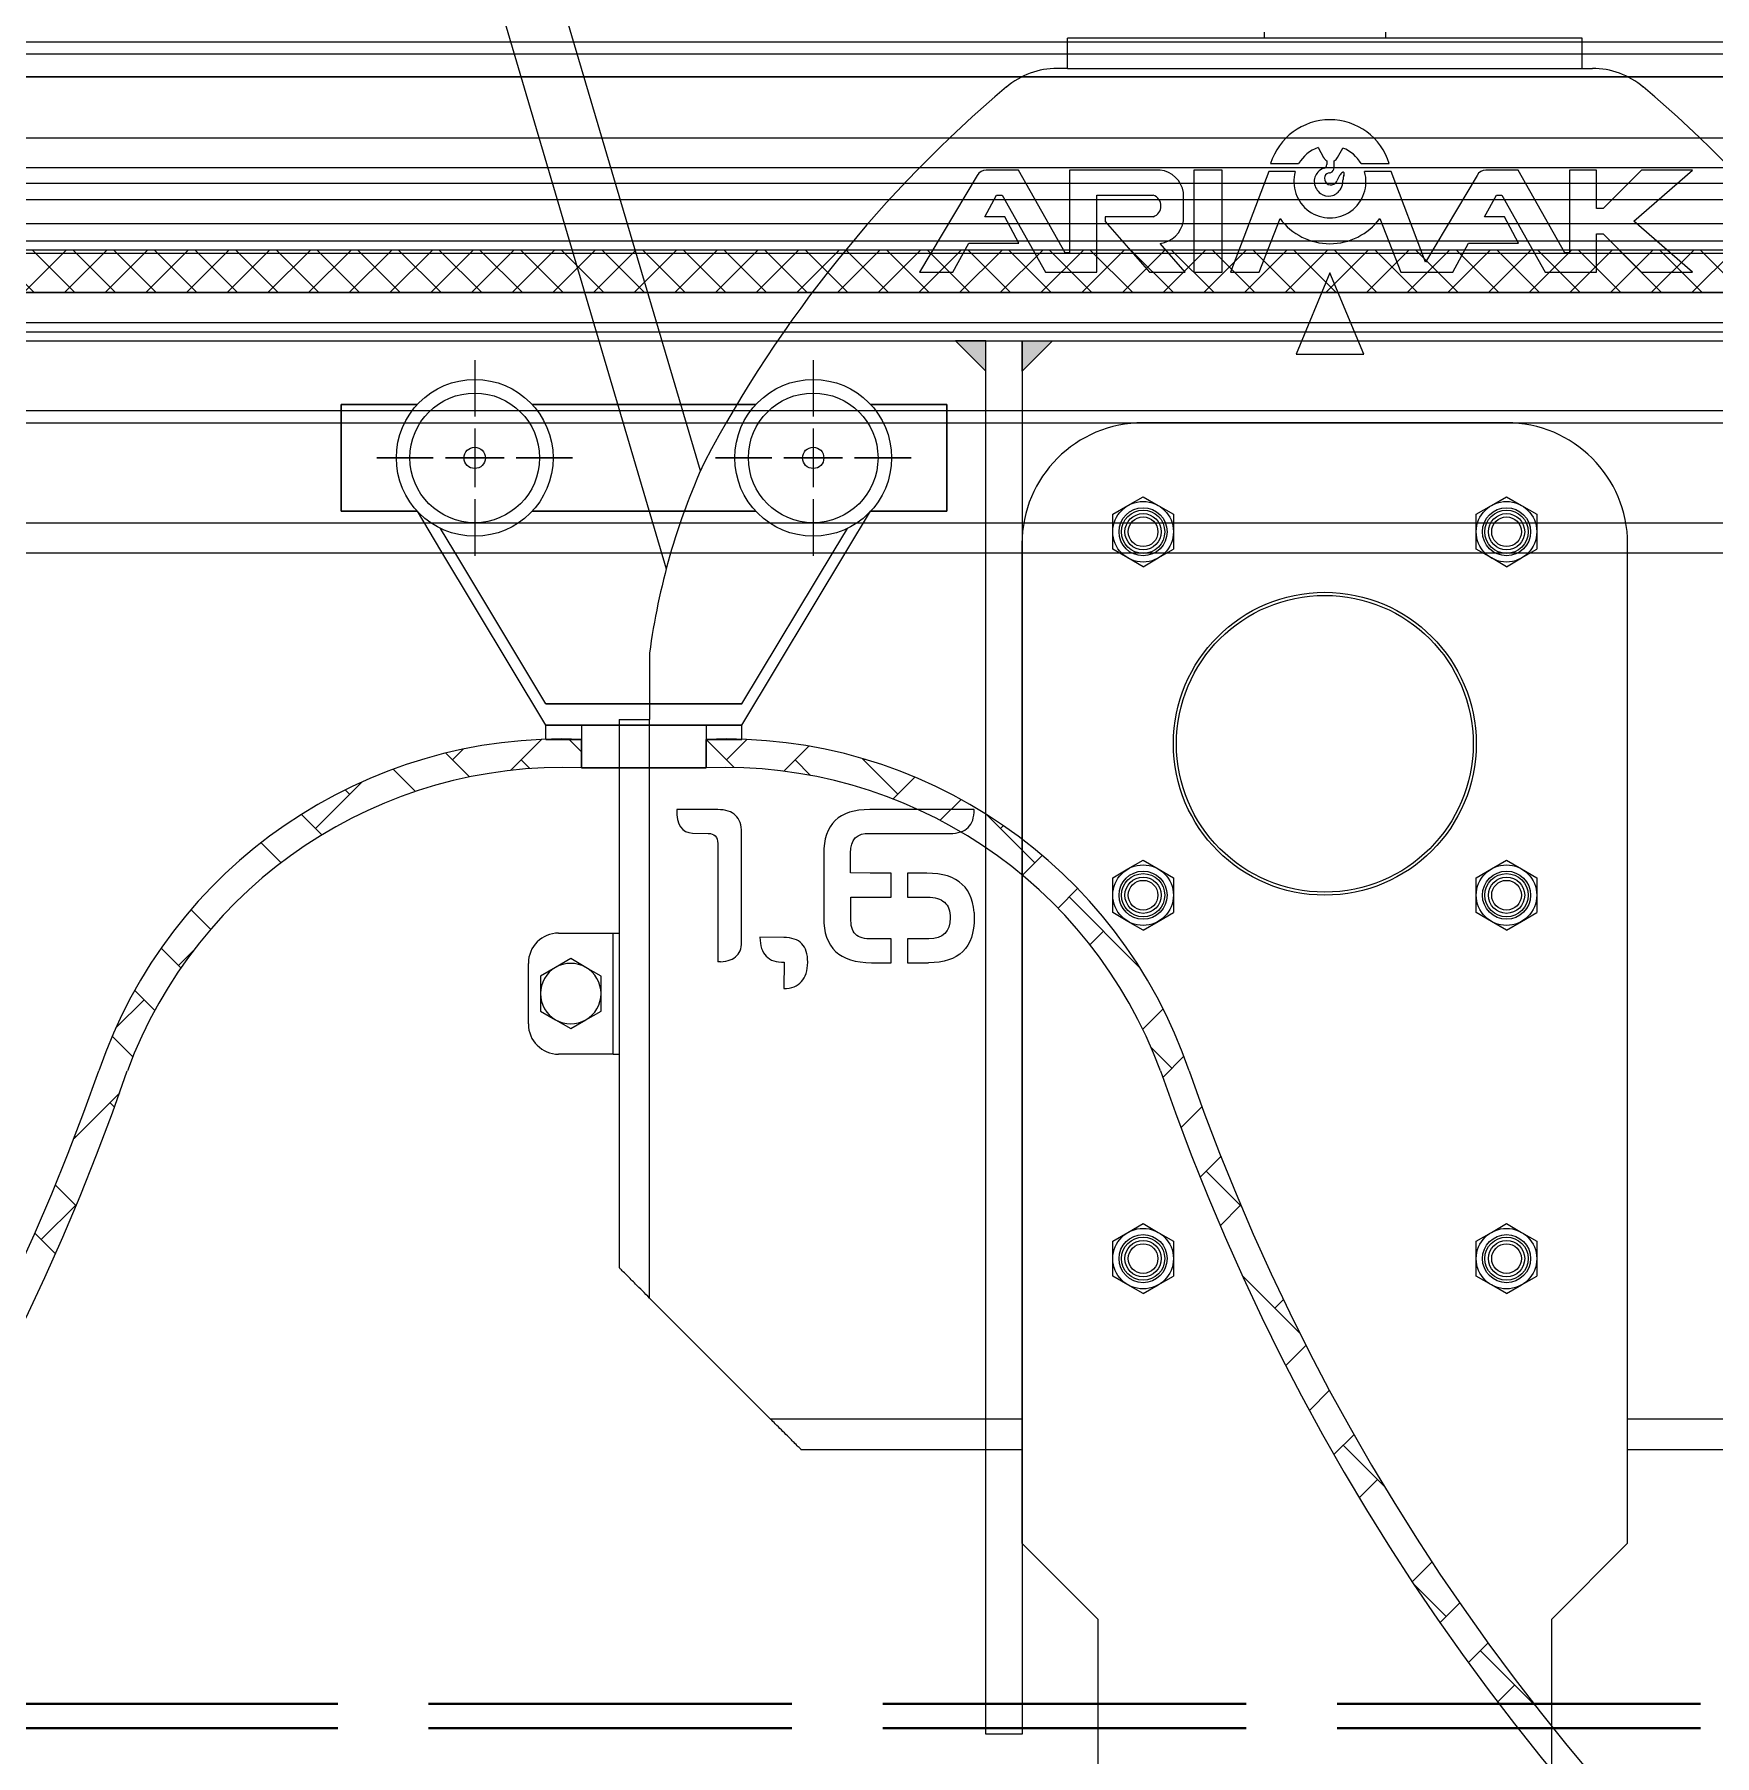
# Model space of a CAD drawing. Header units: centimetres. Extents: x 470464 to 524273, y 49611 to 59074.
# Drawn here: x 504638.88 to 504666.62, y 50546.76 to 50575.17 of the extents above; entities that cross this region are included whole.
import ezdxf

# ---------------------------------------------------------------- set-up
doc = ezdxf.new("R2010")
doc.units = ezdxf.units.CM
doc.header["$MEASUREMENT"] = 0
doc.linetypes.add('1244-MIUM-DD-AR-2000$0$1244_Aselsan_MIUM_2900_Vinç$0$ACAD_ISO02W100', pattern=[15, 12, -3])
doc.linetypes.add('CENTER', pattern=[50.8, 31.75, -6.35, 6.35, -6.35])
doc.layers.add('S-COLS-CONC', color=4, linetype='Continuous', lineweight=40)
doc.layers.add('vinç', color=7, linetype='Continuous')

# ---------------------------------------------------------------- blocks, each defined once
blk = doc.blocks.new('y65ytr5c4rc44rfe')
at = {"color": 2, "linetype": 'Continuous', "lineweight": 25}
for p, q in [((429221.819, 68871.772), (429225.292, 68860.009)), ((429225.857, 68861.627), (429222.861, 68871.772)), ((429240.416, 68868.772), (429231.916, 68868.772)), ((429231.916, 68868.272), (429231.916, 68868.772)), ((429235.166, 68868.872), (429235.166, 68868.772)), ((429237.166, 68868.872), (429237.166, 68868.772)), ((429240.416, 68868.272), (429240.416, 68868.772)), ((429231.916, 68868.272), (429231.749, 68868.272)), ((429231.916, 68868.272), (429240.416, 68868.272)), ((429240.416, 68868.272), (429240.583, 68868.272)), ((429236.055, 68866.964), (429236.147, 68866.803)), ((429236.376, 68866.803), (429236.464, 68866.957)), ((429230.428, 68866.506), (429229.476, 68864.906)), ((429231.11, 68866.594), (429230.576, 68866.594)), ((429231.878, 68865.227), (429231.11, 68866.594)), ((429231.952, 68866.594), (429231.952, 68865.227)), ((429233.446, 68866.594), (429231.952, 68866.594)), ((429234.001, 68866.594), (429234.001, 68864.906)), ((429234.471, 68866.594), (429234.001, 68866.594)), ((429234.471, 68864.906), (429234.471, 68866.594)), ((429235.241, 68866.567), (429234.607, 68864.906)), ((429235.677, 68866.567), (429235.241, 68866.567)), ((429235.271, 68866.699), (429235.734, 68866.699)), ((429236.2, 68866.743), (429236.2, 68866.683)), ((429236.323, 68866.656), (429236.323, 68866.743)), ((429236.766, 68866.699), (429237.228, 68866.699)), ((429237.259, 68866.567), (429236.822, 68866.567)), ((429237.828, 68865.074), (429237.259, 68866.567)), ((429238.68, 68866.506), (429237.828, 68865.074)), ((429239.361, 68866.594), (429238.827, 68866.594)), ((429240.129, 68865.227), (429239.361, 68866.594)), ((429240.204, 68866.594), (429240.204, 68865.227)), ((429240.652, 68866.594), (429240.204, 68866.594)), ((429240.652, 68865.961), (429240.652, 68866.594)), ((429241.394, 68866.594), (429240.761, 68865.961)), ((429241.268, 68865.75), (429242.235, 68866.594)), ((429242.235, 68866.594), (429241.394, 68866.594)), ((429233.833, 68865.753), (429233.833, 68866.223)), ((429230.552, 68865.823), (429230.748, 68866.177)), ((429230.748, 68866.177), (429230.837, 68866.177)), ((429230.837, 68866.177), (429231.552, 68864.906)), ((429232.4, 68866.177), (429233.332, 68866.177)), ((429232.4, 68864.906), (429232.4, 68866.177)), ((429238.804, 68865.823), (429239, 68866.177)), ((429239, 68866.177), (429239.089, 68866.177)), ((429239.089, 68866.177), (429239.803, 68864.906)), ((429240.761, 68865.961), (429240.652, 68865.961)), ((429230.881, 68865.823), (429230.552, 68865.823)), ((429231.112, 68865.387), (429230.881, 68865.823)), ((429233.332, 68865.823), (429232.54, 68865.823)), ((429232.54, 68865.823), (429232.54, 68865.742)), ((429232.54, 68865.742), (429233.271, 68864.906)), ((429235.08, 68864.906), (429235.427, 68865.794)), ((429237.073, 68865.794), (429237.419, 68864.906)), ((429239.133, 68865.823), (429238.804, 68865.823)), ((429239.363, 68865.387), (429239.133, 68865.823)), ((429242.235, 68864.906), (429241.268, 68865.75)), ((429230.027, 68864.906), (429230.287, 68865.387)), ((429230.287, 68865.387), (429231.112, 68865.387)), ((429233.862, 68864.906), (429233.446, 68865.382)), ((429238.279, 68864.906), (429238.539, 68865.387)), ((429238.539, 68865.387), (429239.363, 68865.387)), ((429240.652, 68865.539), (429240.761, 68865.539)), ((429240.652, 68864.906), (429240.652, 68865.539)), ((429240.761, 68865.539), (429241.394, 68864.906)), ((429231.952, 68865.227), (429231.878, 68865.227)), ((429240.204, 68865.227), (429240.129, 68865.227)), ((429229.476, 68864.906), (429230.027, 68864.906)), ((429231.552, 68864.906), (429232.4, 68864.906)), ((429233.271, 68864.906), (429233.862, 68864.906)), ((429234.001, 68864.906), (429234.471, 68864.906)), ((429234.607, 68864.906), (429235.08, 68864.906)), ((429236.25, 68864.895), (429235.691, 68863.554)), ((429236.809, 68863.554), (429236.25, 68864.895)), ((429237.419, 68864.906), (429238.279, 68864.906)), ((429239.803, 68864.906), (429240.652, 68864.906)), ((429241.394, 68864.906), (429242.235, 68864.906)), ((429235.691, 68863.554), (429236.809, 68863.554)), ((429239.166, 68862.422), (429233.166, 68862.422)), ((429232.916, 68861.055), (429233.166, 68861.2)), ((429233.166, 68861.2), (429233.416, 68861.055)), ((429238.916, 68861.055), (429239.166, 68861.2)), ((429239.166, 68861.2), (429239.416, 68861.055)), ((429232.666, 68860.911), (429232.916, 68861.055)), ((429232.666, 68860.622), (429232.666, 68860.911)), ((429233.416, 68861.055), (429233.666, 68860.911)), ((429233.666, 68860.911), (429233.666, 68860.622)), ((429238.666, 68860.911), (429238.916, 68861.055)), ((429238.666, 68860.622), (429238.666, 68860.911)), ((429239.416, 68861.055), (429239.666, 68860.911)), ((429239.666, 68860.911), (429239.666, 68860.622)), ((429232.666, 68860.334), (429232.666, 68860.622)), ((429233.666, 68860.622), (429233.666, 68860.334)), ((429238.666, 68860.334), (429238.666, 68860.622)), ((429239.666, 68860.622), (429239.666, 68860.334)), ((429231.166, 68860.422), (429231.166, 68843.922)), ((429232.916, 68860.189), (429232.666, 68860.334)), ((429233.416, 68860.189), (429233.666, 68860.334)), ((429238.916, 68860.189), (429238.666, 68860.334)), ((429239.416, 68860.189), (429239.666, 68860.334)), ((429241.166, 68843.922), (429241.166, 68860.422)), ((429233.166, 68860.045), (429232.916, 68860.189)), ((429233.166, 68860.045), (429233.416, 68860.189)), ((429239.166, 68860.045), (429238.916, 68860.189)), ((429239.166, 68860.045), (429239.416, 68860.189)), ((429225.016, 68858.619), (429225.016, 68857.522)), ((429224.516, 68857.522), (429224.516, 68848.472)), ((429224.516, 68857.522), (429225.016, 68857.522)), ((429225.016, 68847.972), (429225.016, 68857.522)), ((429225.465, 68856.035), (429225.467, 68855.946)), ((429226.143, 68856.035), (429225.465, 68856.035)), ((429226.191, 68856.034), (429226.143, 68856.035)), ((429226.235, 68856.029), (429226.191, 68856.034)), ((429226.277, 68856.022), (429226.235, 68856.029)), ((429226.315, 68856.012), (429226.277, 68856.022)), ((429226.351, 68855.998), (429226.315, 68856.012)), ((429226.383, 68855.982), (429226.351, 68855.998)), ((429226.412, 68855.962), (429226.383, 68855.982)), ((429228.252, 68855.966), (429228.189, 68855.934)), ((429228.32, 68855.991), (429228.252, 68855.966)), ((429228.394, 68856.011), (429228.32, 68855.991)), ((429228.475, 68856.025), (429228.394, 68856.011)), ((429228.561, 68856.033), (429228.475, 68856.025)), ((429228.653, 68856.035), (429228.561, 68856.033)), ((429230.377, 68856.035), (429228.653, 68856.035)), ((429230.371, 68855.943), (429230.375, 68855.988)), ((429230.375, 68855.988), (429230.377, 68856.035)), ((429225.467, 68855.946), (429225.478, 68855.869)), ((429225.478, 68855.869), (429225.498, 68855.802)), ((429225.498, 68855.802), (429225.527, 68855.748)), ((429225.527, 68855.748), (429225.564, 68855.706)), ((429225.564, 68855.706), (429225.61, 68855.675)), ((429226.438, 68855.94), (429226.412, 68855.962)), ((429226.461, 68855.915), (429226.438, 68855.94)), ((429226.481, 68855.887), (429226.461, 68855.915)), ((429226.498, 68855.855), (429226.481, 68855.887)), ((429226.512, 68855.821), (429226.498, 68855.855)), ((429226.523, 68855.784), (429226.512, 68855.821)), ((429226.531, 68855.744), (429226.523, 68855.784)), ((429226.535, 68855.701), (429226.531, 68855.744)), ((429226.537, 68855.655), (429226.535, 68855.701)), ((429227.966, 68855.691), (429227.939, 68855.625)), ((429227.999, 68855.751), (429227.966, 68855.691)), ((429228.037, 68855.806), (429227.999, 68855.751)), ((429228.082, 68855.854), (429228.037, 68855.806)), ((429228.133, 68855.897), (429228.082, 68855.854)), ((429228.189, 68855.934), (429228.133, 68855.897)), ((429230.187, 68855.68), (429230.22, 68855.697)), ((429230.22, 68855.697), (429230.25, 68855.717)), ((429230.25, 68855.717), (429230.276, 68855.74)), ((429230.276, 68855.74), (429230.3, 68855.766)), ((429230.3, 68855.766), (429230.32, 68855.795)), ((429230.32, 68855.795), (429230.338, 68855.828)), ((429230.338, 68855.828), (429230.352, 68855.863)), ((429230.352, 68855.863), (429230.362, 68855.901)), ((429230.362, 68855.901), (429230.371, 68855.943)), ((429225.61, 68855.675), (429225.665, 68855.656)), ((429225.665, 68855.656), (429225.728, 68855.648)), ((429225.728, 68855.648), (429225.984, 68855.641)), ((429225.984, 68855.641), (429226.021, 68855.639)), ((429226.021, 68855.639), (429226.053, 68855.631)), ((429226.053, 68855.631), (429226.081, 68855.618)), ((429226.081, 68855.618), (429226.103, 68855.6)), ((429226.103, 68855.6), (429226.12, 68855.576)), ((429226.12, 68855.576), (429226.133, 68855.548)), ((429226.133, 68855.548), (429226.14, 68855.514)), ((429226.14, 68855.514), (429226.143, 68855.475)), ((429226.143, 68855.475), (429226.143, 68853.523)), ((429226.537, 68853.845), (429226.537, 68855.655)), ((429227.904, 68855.476), (429227.895, 68855.393)), ((429227.918, 68855.553), (429227.904, 68855.476)), ((429227.939, 68855.625), (429227.918, 68855.553)), ((429228.34, 68855.396), (429228.355, 68855.464)), ((429228.355, 68855.464), (429228.379, 68855.521)), ((429228.379, 68855.521), (429228.414, 68855.567)), ((429228.414, 68855.567), (429228.459, 68855.602)), ((429228.459, 68855.602), (429228.514, 68855.627)), ((429228.514, 68855.627), (429228.578, 68855.639)), ((429228.578, 68855.639), (429228.653, 68855.641)), ((429228.653, 68855.641), (429229.975, 68855.641)), ((429229.975, 68855.641), (429230.024, 68855.643)), ((429230.024, 68855.643), (429230.07, 68855.648)), ((429230.07, 68855.648), (429230.112, 68855.655)), ((429230.112, 68855.655), (429230.151, 68855.666)), ((429230.151, 68855.666), (429230.187, 68855.68)), ((429227.895, 68855.393), (429227.892, 68855.303)), ((429227.892, 68855.303), (429227.892, 68854.254)), ((429228.335, 68855.317), (429228.34, 68855.396)), ((429228.335, 68854.989), (429228.335, 68855.317)), ((429232.916, 68855.055), (429233.166, 68855.2)), ((429233.166, 68855.2), (429233.416, 68855.055)), ((429238.916, 68855.055), (429239.166, 68855.2)), ((429239.166, 68855.2), (429239.416, 68855.055)), ((429228.66, 68854.985), (429228.335, 68854.989)), ((429229.008, 68854.985), (429228.66, 68854.985)), ((429229.008, 68854.591), (429229.008, 68854.985)), ((429229.278, 68854.985), (429229.278, 68854.591)), ((429229.595, 68854.985), (429229.278, 68854.985)), ((429229.69, 68854.982), (429229.595, 68854.985)), ((429229.778, 68854.974), (429229.69, 68854.982)), ((429229.86, 68854.959), (429229.778, 68854.974)), ((429229.937, 68854.939), (429229.86, 68854.959)), ((429230.007, 68854.913), (429229.937, 68854.939)), ((429230.071, 68854.881), (429230.007, 68854.913)), ((429230.129, 68854.845), (429230.071, 68854.881)), ((429230.181, 68854.801), (429230.129, 68854.845)), ((429232.666, 68854.911), (429232.916, 68855.055)), ((429232.666, 68854.622), (429232.666, 68854.911)), ((429233.416, 68855.055), (429233.666, 68854.911)), ((429233.666, 68854.911), (429233.666, 68854.622)), ((429238.666, 68854.911), (429238.916, 68855.055)), ((429238.666, 68854.622), (429238.666, 68854.911)), ((429239.416, 68855.055), (429239.666, 68854.911)), ((429239.666, 68854.911), (429239.666, 68854.622)), ((429228.343, 68854.591), (429229.008, 68854.591)), ((429228.343, 68854.247), (429228.343, 68854.591)), ((429229.278, 68854.591), (429229.603, 68854.591)), ((429229.603, 68854.591), (429229.649, 68854.59)), ((429229.649, 68854.59), (429229.692, 68854.586)), ((429229.692, 68854.586), (429229.732, 68854.579)), ((429229.732, 68854.579), (429229.769, 68854.57)), ((429229.769, 68854.57), (429229.803, 68854.557)), ((429229.803, 68854.557), (429229.834, 68854.543)), ((429230.227, 68854.753), (429230.181, 68854.801)), ((429230.267, 68854.698), (429230.227, 68854.753)), ((429230.3, 68854.638), (429230.267, 68854.698)), ((429230.328, 68854.572), (429230.3, 68854.638)), ((429230.349, 68854.5), (429230.328, 68854.572)), ((429232.666, 68854.334), (429232.666, 68854.622)), ((429233.666, 68854.622), (429233.666, 68854.334)), ((429238.666, 68854.334), (429238.666, 68854.622)), ((429239.666, 68854.622), (429239.666, 68854.334)), ((429229.834, 68854.543), (429229.862, 68854.525)), ((429229.862, 68854.525), (429229.888, 68854.505)), ((429229.888, 68854.505), (429229.91, 68854.482)), ((429229.91, 68854.482), (429229.93, 68854.457)), ((429229.93, 68854.457), (429229.946, 68854.428)), ((429229.946, 68854.428), (429229.959, 68854.397)), ((429229.959, 68854.397), (429229.97, 68854.363)), ((429229.97, 68854.363), (429229.977, 68854.328)), ((429229.977, 68854.328), (429229.981, 68854.288)), ((429229.981, 68854.288), (429229.983, 68854.247)), ((429230.365, 68854.422), (429230.349, 68854.5)), ((429230.374, 68854.339), (429230.365, 68854.422)), ((429230.374, 68854.339), (429230.377, 68854.25)), ((429232.916, 68854.189), (429232.666, 68854.334)), ((429233.416, 68854.189), (429233.666, 68854.334)), ((429238.916, 68854.189), (429238.666, 68854.334)), ((429239.416, 68854.189), (429239.666, 68854.334)), ((429223.516, 68853.997), (429224.416, 68853.997)), ((429224.416, 68851.997), (429224.416, 68853.997)), ((429224.416, 68853.997), (429224.516, 68853.997)), ((429227.892, 68854.254), (429227.895, 68854.163)), ((429227.895, 68854.163), (429227.904, 68854.079)), ((429227.904, 68854.079), (429227.919, 68854)), ((429227.919, 68854), (429227.941, 68853.928)), ((429228.341, 68854.202), (429228.343, 68854.247)), ((429228.344, 68854.161), (429228.341, 68854.202)), ((429228.348, 68854.123), (429228.344, 68854.161)), ((429228.356, 68854.088), (429228.348, 68854.123)), ((429228.367, 68854.056), (429228.356, 68854.088)), ((429228.381, 68854.027), (429228.367, 68854.056)), ((429228.398, 68854.001), (429228.381, 68854.027)), ((429228.418, 68853.978), (429228.398, 68854.001)), ((429228.441, 68853.958), (429228.418, 68853.978)), ((429229.895, 68853.988), (429229.845, 68853.951)), ((429229.933, 68854.037), (429229.895, 68853.988)), ((429229.961, 68854.096), (429229.933, 68854.037)), ((429229.977, 68854.166), (429229.961, 68854.096)), ((429229.983, 68854.247), (429229.977, 68854.166)), ((429230.35, 68853.997), (429230.33, 68853.924)), ((429230.365, 68854.075), (429230.35, 68853.997)), ((429230.374, 68854.16), (429230.365, 68854.075)), ((429230.377, 68854.25), (429230.374, 68854.16)), ((429233.166, 68854.045), (429232.916, 68854.189)), ((429233.166, 68854.045), (429233.416, 68854.189)), ((429239.166, 68854.045), (429238.916, 68854.189)), ((429239.166, 68854.045), (429239.416, 68854.189)), ((429226.497, 68853.675), (429226.511, 68853.704)), ((429226.511, 68853.704), (429226.522, 68853.736)), ((429226.522, 68853.736), (429226.53, 68853.77)), ((429226.53, 68853.77), (429226.535, 68853.806)), ((429226.535, 68853.806), (429226.537, 68853.845)), ((429226.839, 68853.927), (429226.842, 68853.876)), ((429227.234, 68853.923), (429226.839, 68853.927)), ((429226.842, 68853.876), (429226.847, 68853.829)), ((429226.847, 68853.829), (429226.855, 68853.785)), ((429226.855, 68853.785), (429226.867, 68853.744)), ((429226.867, 68853.744), (429226.881, 68853.707)), ((429226.881, 68853.707), (429226.899, 68853.673)), ((429227.281, 68853.922), (429227.234, 68853.923)), ((429227.326, 68853.917), (429227.281, 68853.922)), ((429227.368, 68853.909), (429227.326, 68853.917)), ((429227.407, 68853.898), (429227.368, 68853.909)), ((429227.442, 68853.883), (429227.407, 68853.898)), ((429227.474, 68853.866), (429227.442, 68853.883)), ((429227.504, 68853.846), (429227.474, 68853.866)), ((429227.53, 68853.821), (429227.504, 68853.846)), ((429227.553, 68853.794), (429227.53, 68853.821)), ((429227.573, 68853.764), (429227.553, 68853.794)), ((429227.59, 68853.731), (429227.573, 68853.764)), ((429227.604, 68853.694), (429227.59, 68853.731)), ((429227.615, 68853.654), (429227.604, 68853.694)), ((429227.941, 68853.928), (429227.969, 68853.86)), ((429227.969, 68853.86), (429228.002, 68853.799)), ((429228.002, 68853.799), (429228.043, 68853.744)), ((429228.043, 68853.744), (429228.089, 68853.695)), ((429228.089, 68853.695), (429228.141, 68853.651)), ((429228.468, 68853.941), (429228.441, 68853.958)), ((429228.497, 68853.927), (429228.468, 68853.941)), ((429228.529, 68853.916), (429228.497, 68853.927)), ((429228.565, 68853.908), (429228.529, 68853.916)), ((429228.603, 68853.903), (429228.565, 68853.908)), ((429228.644, 68853.901), (429228.603, 68853.903)), ((429228.689, 68853.902), (429228.644, 68853.901)), ((429229.008, 68853.902), (429228.689, 68853.902)), ((429229.008, 68853.508), (429229.008, 68853.902)), ((429229.278, 68853.902), (429229.278, 68853.508)), ((429229.63, 68853.902), (429229.278, 68853.902)), ((429229.713, 68853.908), (429229.63, 68853.902)), ((429229.785, 68853.923), (429229.713, 68853.908)), ((429229.845, 68853.951), (429229.785, 68853.923)), ((429230.232, 68853.741), (429230.188, 68853.692)), ((429230.271, 68853.796), (429230.232, 68853.741)), ((429230.303, 68853.857), (429230.271, 68853.796)), ((429230.33, 68853.924), (429230.303, 68853.857)), ((429223.016, 68852.497), (429223.016, 68853.497)), ((429223.466, 68853.43), (429223.216, 68853.286)), ((429223.716, 68853.575), (429223.466, 68853.43)), ((429223.966, 68853.43), (429223.716, 68853.575)), ((429224.216, 68853.286), (429223.966, 68853.43)), ((429226.19, 68853.524), (429226.143, 68853.523)), ((429226.19, 68853.524), (429226.234, 68853.528)), ((429226.234, 68853.528), (429226.276, 68853.534)), ((429226.276, 68853.534), (429226.314, 68853.543)), ((429226.314, 68853.543), (429226.349, 68853.554)), ((429226.349, 68853.554), (429226.381, 68853.568)), ((429226.381, 68853.568), (429226.411, 68853.585)), ((429226.411, 68853.585), (429226.437, 68853.603)), ((429226.437, 68853.603), (429226.46, 68853.625)), ((429226.46, 68853.625), (429226.48, 68853.649)), ((429226.48, 68853.649), (429226.497, 68853.675)), ((429226.899, 68853.673), (429226.919, 68853.642)), ((429226.919, 68853.642), (429226.943, 68853.615)), ((429226.943, 68853.615), (429226.97, 68853.591)), ((429226.97, 68853.591), (429226.999, 68853.57)), ((429226.999, 68853.57), (429227.032, 68853.552)), ((429227.032, 68853.552), (429227.068, 68853.538)), ((429227.068, 68853.538), (429227.107, 68853.528)), ((429227.107, 68853.528), (429227.148, 68853.52)), ((429227.148, 68853.52), (429227.193, 68853.516)), ((429227.193, 68853.516), (429227.241, 68853.515)), ((429227.241, 68853.515), (429227.234, 68853.079)), ((429227.613, 68853.371), (429227.621, 68853.416)), ((429227.623, 68853.611), (429227.615, 68853.654)), ((429227.621, 68853.416), (429227.626, 68853.464)), ((429227.627, 68853.565), (429227.623, 68853.611)), ((429227.626, 68853.464), (429227.629, 68853.515)), ((429227.629, 68853.515), (429227.627, 68853.565)), ((429228.141, 68853.651), (429228.2, 68853.613)), ((429228.2, 68853.613), (429228.265, 68853.581)), ((429228.265, 68853.581), (429228.336, 68853.555)), ((429228.336, 68853.555), (429228.413, 68853.534)), ((429228.413, 68853.534), (429228.496, 68853.52)), ((429228.496, 68853.52), (429228.586, 68853.511)), ((429228.586, 68853.511), (429228.681, 68853.508)), ((429228.681, 68853.508), (429229.008, 68853.508)), ((429229.278, 68853.508), (429229.622, 68853.508)), ((429229.714, 68853.511), (429229.622, 68853.508)), ((429229.799, 68853.519), (429229.714, 68853.511)), ((429229.879, 68853.533), (429229.799, 68853.519)), ((429229.953, 68853.553), (429229.879, 68853.533)), ((429230.02, 68853.579), (429229.953, 68853.553)), ((429230.082, 68853.611), (429230.02, 68853.579)), ((429230.138, 68853.649), (429230.082, 68853.611)), ((429230.188, 68853.692), (429230.138, 68853.649)), ((429223.216, 68853.286), (429223.216, 68852.997)), ((429224.216, 68852.997), (429224.216, 68853.286)), ((429227.404, 68853.111), (429227.439, 68853.128)), ((429227.439, 68853.128), (429227.471, 68853.147)), ((429227.471, 68853.147), (429227.5, 68853.169)), ((429227.5, 68853.169), (429227.527, 68853.195)), ((429227.527, 68853.195), (429227.55, 68853.224)), ((429227.55, 68853.224), (429227.57, 68853.256)), ((429227.57, 68853.256), (429227.587, 68853.291)), ((429227.587, 68853.291), (429227.601, 68853.33)), ((429227.601, 68853.33), (429227.613, 68853.371)), ((429223.216, 68852.997), (429223.216, 68852.709)), ((429224.216, 68852.709), (429224.216, 68852.997)), ((429227.234, 68853.079), (429227.281, 68853.082)), ((429227.281, 68853.082), (429227.325, 68853.089)), ((429227.325, 68853.089), (429227.366, 68853.098)), ((429227.366, 68853.098), (429227.404, 68853.111)), ((429223.216, 68852.709), (429223.466, 68852.564)), ((429223.466, 68852.564), (429223.716, 68852.42)), ((429223.716, 68852.42), (429223.966, 68852.564)), ((429223.966, 68852.564), (429224.216, 68852.709)), ((429224.416, 68851.997), (429223.516, 68851.997)), ((429224.416, 68851.997), (429224.516, 68851.997)), ((429232.916, 68849.055), (429233.166, 68849.2)), ((429233.166, 68849.2), (429233.416, 68849.055)), ((429238.916, 68849.055), (429239.166, 68849.2)), ((429239.166, 68849.2), (429239.416, 68849.055)), ((429232.666, 68848.911), (429232.916, 68849.055)), ((429232.666, 68848.622), (429232.666, 68848.911)), ((429233.416, 68849.055), (429233.666, 68848.911)), ((429233.666, 68848.911), (429233.666, 68848.622)), ((429238.666, 68848.911), (429238.916, 68849.055)), ((429238.666, 68848.622), (429238.666, 68848.911)), ((429239.416, 68849.055), (429239.666, 68848.911)), ((429239.666, 68848.911), (429239.666, 68848.622)), ((429232.666, 68848.334), (429232.666, 68848.622)), ((429233.666, 68848.622), (429233.666, 68848.334)), ((429238.666, 68848.334), (429238.666, 68848.622)), ((429239.666, 68848.622), (429239.666, 68848.334)), ((429232.916, 68848.189), (429232.666, 68848.334)), ((429233.416, 68848.189), (429233.666, 68848.334)), ((429238.916, 68848.189), (429238.666, 68848.334)), ((429239.416, 68848.189), (429239.666, 68848.334)), ((429233.166, 68848.045), (429232.916, 68848.189)), ((429233.166, 68848.045), (429233.416, 68848.189)), ((429239.166, 68848.045), (429238.916, 68848.189)), ((429239.166, 68848.045), (429239.416, 68848.189)), ((429227.016, 68845.972), (429225.016, 68847.972)), ((429231.166, 68845.972), (429227.016, 68845.972)), ((429245.316, 68845.972), (429241.166, 68845.972)), ((429227.516, 68845.472), (429231.166, 68845.472)), ((429241.166, 68845.472), (429244.816, 68845.472)), ((429231.166, 68843.922), (429232.416, 68842.672)), ((429239.916, 68842.672), (429241.166, 68843.922)), ((429232.416, 68842.672), (429232.416, 68837.422)), ((429239.916, 68837.422), (429239.916, 68842.672))]:
    blk.add_line(p, q, dxfattribs=at)
for centre, radius in [((429233.166, 68860.622), 0.5), ((429239.166, 68860.622), 0.5), ((429233.166, 68860.622), 0.397), ((429233.166, 68860.622), 0.357), ((429233.166, 68860.622), 0.3), ((429233.166, 68860.622), 0.245), ((429239.166, 68860.622), 0.397), ((429239.166, 68860.622), 0.357), ((429239.166, 68860.622), 0.3), ((429239.166, 68860.622), 0.245), ((429236.166, 68857.122), 2.5), ((429236.166, 68857.122), 2.45), ((429233.166, 68854.622), 0.5), ((429239.166, 68854.622), 0.5), ((429233.166, 68854.622), 0.397), ((429233.166, 68854.622), 0.357), ((429233.166, 68854.622), 0.3), ((429233.166, 68854.622), 0.245), ((429239.166, 68854.622), 0.397), ((429239.166, 68854.622), 0.357), ((429239.166, 68854.622), 0.3), ((429239.166, 68854.622), 0.245), ((429233.166, 68848.622), 0.5), ((429233.166, 68848.622), 0.397), ((429233.166, 68848.622), 0.357), ((429233.166, 68848.622), 0.3), ((429233.166, 68848.622), 0.245), ((429239.166, 68848.622), 0.5), ((429239.166, 68848.622), 0.397), ((429239.166, 68848.622), 0.357), ((429239.166, 68848.622), 0.3), ((429239.166, 68848.622), 0.245)]:
    blk.add_circle(centre, radius, dxfattribs=at)
for centre, radius, start, end in [((429231.749, 68866.972), 1.3, 90, 130.2399), ((429240.583, 68866.972), 1.3, 49.7601, 90), ((429244.475, 68851.935), 21, 130.2399, 152.0648), ((429227.857, 68851.935), 21, 27.9352, 49.7601), ((429236.25, 68866.401), 1.023, 16.9375, 163.0625), ((429236.25, 68866.401), 0.596, 109.0746, 150.0071), ((429236.312, 68866.897), 0.19, 209.7933, 234.0141), ((429236.211, 68866.897), 0.19, 305.9859, 330.2067), ((429236.25, 68866.401), 0.596, 29.9929, 68.8952), ((429230.576, 68866.426), 0.168, 90, 151.5794), ((429233.391, 68866.149), 0.448, 9.561, 82.9571), ((429236.25, 68866.401), 0.596, 163.806, 16.194), ((429236.216, 68866.407), 0.224, 137.8706, 187.018), ((429236.226, 68866.397), 0.238, 107.8821, 137.8706), ((429236.132, 68866.689), 0.0687, 287.8821, 354.7622), ((429236.268, 68866.454), 0.107, 160.4494, 227.7485), ((429236.248, 68866.461), 0.0856, 92.9549, 160.4494), ((429236.241, 68866.61), 0.0634, 272.9549, 316.2376), ((429236.192, 68866.656), 0.131, 316.2376, 0), ((429236.828, 68866.236), 0.496, 147.6399, 158.6065), ((429236.591, 68866.386), 0.215, 128.5435, 147.6399), ((429236.468, 68866.541), 0.018, 15.2732, 128.5435), ((429236.699, 68866.429), 0.232, 161.1225, 178.5503), ((429236.349, 68866.549), 0.138, 341.1225, 354.1439), ((429236.456, 68866.537), 0.0299, 354.1439, 15.2732), ((429238.827, 68866.426), 0.168, 90, 151.5794), ((429236.243, 68866.41), 0.251, 187.018, 233.4336), ((429236.228, 68866.391), 0.227, 233.4336, 326.9229), ((429236.266, 68866.452), 0.104, 227.7485, 297.0534), ((429236.264, 68866.457), 0.11, 297.0534, 338.6065), ((429236.176, 68866.424), 0.289, 326.9229, 351.816), ((429236.027, 68866.446), 0.44, 351.816, 358.5503), ((429233.276, 68866), 0.185, 287.5353, 72.4647), ((429233.391, 68865.827), 0.448, 277.0429, 350.439), ((429236.25, 68866.401), 1.023, 216.4244, 323.5756), ((429233.166, 68860.422), 2, 90, 180), ((429239.166, 68860.422), 2, 0, 90), ((429236.166, 68857.122), 11.25, 155.5856, 172.3549), ((429223.516, 68853.497), 0.5, 90, 180), ((429223.716, 68852.997), 0.5, 120, 180), ((429223.716, 68852.997), 0.5, 60, 120), ((429223.716, 68852.997), 0.5, 0, 60), ((429223.716, 68852.997), 0.5, 180, 240), ((429223.716, 68852.997), 0.5, 300, 0), ((429223.716, 68852.997), 0.5, 240, 300), ((429223.516, 68852.497), 0.5, 180, 270)]:
    blk.add_arc(centre, radius, start, end, dxfattribs=at)
for points, knots in [([(429225.016, 68847.972), (429224.938, 68848.051), (429224.807, 68848.182), (429224.653, 68848.335), (429224.565, 68848.423), (429224.522, 68848.466), (429224.518, 68848.471), (429224.516, 68848.472)], [0, 0, 0, 0, 0.346598, 0.581513, 0.759086, 0.899775, 1, 1, 1, 1]), ([(429227.516, 68845.472), (429227.515, 68845.473), (429227.513, 68845.475), (429227.486, 68845.503), (429227.413, 68845.575), (429227.279, 68845.709), (429227.136, 68845.852), (429227.042, 68845.947), (429227.016, 68845.972)], [0, 0, 0, 0, 0.062228, 0.187857, 0.352906, 0.577506, 0.884754, 1, 1, 1, 1])]:
    blk.add_open_spline(points, degree=3, knots=knots, dxfattribs=at)
blk = doc.blocks.new('ghfhjkdjfdkyufgfktuthkgt')
at = {"color": 2, "ltscale": 0.4}
for p, q in [((417976.883, 69071.163), (416796.458, 69071.163)), ((417976.459, 69070.663), (416796.458, 69070.663)), ((416796.458, 69067.363), (417976.459, 69067.363)), ((416796.458, 69066.863), (417976.459, 69066.863)), ((417329.486, 69063.315), (417329.486, 69063.786)), ((417331.545, 69063.315), (417331.545, 69063.786))]:
    blk.add_line(p, q, dxfattribs=at)
at = {"color": 2}
for p, q in [((417327.722, 69070.048), (417327.722, 69069.117)), ((417327.722, 69070.048), (417327.722, 69069.117)), ((417327.722, 69070.048), (417327.722, 69069.117)), ((417333.31, 69070.048), (417333.31, 69069.117)), ((417333.31, 69070.048), (417333.31, 69069.117)), ((417333.31, 69070.048), (417333.31, 69069.117)), ((417325.516, 69067.551), (417325.516, 69069.315)), ((417325.516, 69069.315), (417326.775, 69069.315)), ((417325.516, 69067.551), (417325.516, 69069.315)), ((417325.516, 69069.315), (417326.775, 69069.315)), ((417326.775, 69069.315), (417325.516, 69069.315)), ((417325.516, 69069.315), (417325.516, 69067.551)), ((417328.668, 69069.315), (417332.363, 69069.315)), ((417328.668, 69069.315), (417332.363, 69069.315)), ((417332.363, 69069.315), (417328.668, 69069.315)), ((417334.256, 69069.315), (417335.516, 69069.315)), ((417334.256, 69069.315), (417335.516, 69069.315)), ((417335.516, 69069.315), (417334.256, 69069.315)), ((417335.516, 69069.315), (417335.516, 69067.551)), ((417335.516, 69069.315), (417335.516, 69067.551)), ((417335.516, 69067.551), (417335.516, 69069.315)), ((417327.722, 69068.918), (417327.722, 69067.948)), ((417327.722, 69068.918), (417327.722, 69067.948)), ((417327.722, 69068.918), (417327.722, 69067.948)), ((417333.31, 69068.918), (417333.31, 69067.948)), ((417333.31, 69068.918), (417333.31, 69067.948)), ((417333.31, 69068.918), (417333.31, 69067.948)), ((417326.107, 69068.433), (417327.037, 69068.433)), ((417326.107, 69068.433), (417327.037, 69068.433)), ((417327.037, 69068.433), (417326.107, 69068.433)), ((417327.237, 69068.433), (417328.206, 69068.433)), ((417327.237, 69068.433), (417328.206, 69068.433)), ((417328.206, 69068.433), (417327.237, 69068.433)), ((417328.406, 69068.433), (417329.336, 69068.433)), ((417328.406, 69068.433), (417329.336, 69068.433)), ((417329.336, 69068.433), (417328.406, 69068.433)), ((417331.695, 69068.433), (417332.626, 69068.433)), ((417331.695, 69068.433), (417332.626, 69068.433)), ((417332.626, 69068.433), (417331.695, 69068.433)), ((417332.825, 69068.433), (417333.795, 69068.433)), ((417332.825, 69068.433), (417333.795, 69068.433)), ((417333.795, 69068.433), (417332.825, 69068.433)), ((417333.994, 69068.433), (417334.925, 69068.433)), ((417333.994, 69068.433), (417334.925, 69068.433)), ((417334.925, 69068.433), (417333.994, 69068.433)), ((417327.722, 69067.749), (417327.722, 69066.818)), ((417327.722, 69067.749), (417327.722, 69066.818)), ((417327.722, 69067.749), (417327.722, 69066.818)), ((417333.31, 69067.749), (417333.31, 69066.818)), ((417333.31, 69067.749), (417333.31, 69066.818)), ((417333.31, 69067.749), (417333.31, 69066.818)), ((417326.775, 69067.551), (417325.516, 69067.551)), ((417326.775, 69067.551), (417325.516, 69067.551)), ((417325.516, 69067.551), (417326.775, 69067.551)), ((417327.164, 69066.904), (417326.775, 69067.551)), ((417327.164, 69066.904), (417326.775, 69067.551)), ((417327.164, 69066.904), (417326.775, 69067.551)), ((417332.363, 69067.551), (417328.668, 69067.551)), ((417332.363, 69067.551), (417328.668, 69067.551)), ((417328.668, 69067.551), (417332.363, 69067.551)), ((417333.867, 69066.904), (417334.256, 69067.551)), ((417333.867, 69066.904), (417334.256, 69067.551)), ((417333.867, 69066.904), (417334.256, 69067.551)), ((417335.516, 69067.551), (417334.256, 69067.551)), ((417335.516, 69067.551), (417334.256, 69067.551)), ((417334.256, 69067.551), (417335.516, 69067.551)), ((417327.376, 69066.904), (417327.157, 69067.269)), ((417327.376, 69066.904), (417327.157, 69067.269)), ((417327.376, 69066.904), (417327.157, 69067.269)), ((417333.655, 69066.904), (417333.874, 69067.269)), ((417333.655, 69066.904), (417333.874, 69067.269)), ((417333.655, 69066.904), (417333.874, 69067.269)), ((417328.898, 69064.021), (417327.164, 69066.904)), ((417328.898, 69064.021), (417327.164, 69066.904)), ((417328.898, 69064.021), (417327.164, 69066.904)), ((417328.898, 69064.374), (417327.376, 69066.904)), ((417328.898, 69064.374), (417327.376, 69066.904)), ((417328.898, 69064.374), (417327.376, 69066.904)), ((417332.133, 69064.374), (417333.655, 69066.904)), ((417332.133, 69064.021), (417333.867, 69066.904)), ((417332.133, 69064.374), (417333.655, 69066.904)), ((417332.133, 69064.021), (417333.867, 69066.904)), ((417332.133, 69064.374), (417333.655, 69066.904)), ((417332.133, 69064.021), (417333.867, 69066.904)), ((417328.898, 69064.374), (417332.133, 69064.374)), ((417328.898, 69064.374), (417332.133, 69064.374)), ((417332.133, 69064.374), (417328.898, 69064.374)), ((417328.898, 69064.021), (417332.133, 69064.021)), ((417328.898, 69063.786), (417328.898, 69064.021)), ((417328.898, 69064.021), (417332.133, 69064.021)), ((417328.898, 69063.786), (417328.898, 69064.021)), ((417332.133, 69064.021), (417328.898, 69064.021)), ((417328.898, 69063.786), (417328.898, 69064.021)), ((417329.486, 69064.021), (417329.486, 69063.315)), ((417329.486, 69064.021), (417329.486, 69063.315)), ((417329.486, 69064.021), (417329.486, 69063.315)), ((417331.545, 69064.021), (417331.545, 69063.315)), ((417331.545, 69064.021), (417331.545, 69063.315)), ((417331.545, 69064.021), (417331.545, 69063.315)), ((417332.133, 69063.786), (417332.133, 69064.021)), ((417332.133, 69063.786), (417332.133, 69064.021)), ((417332.133, 69063.786), (417332.133, 69064.021)), ((417328.898, 69063.786), (417329.486, 69063.786)), ((417328.898, 69063.786), (417329.486, 69063.786)), ((417329.486, 69063.786), (417328.898, 69063.786)), ((417331.545, 69063.786), (417332.133, 69063.786)), ((417331.545, 69063.786), (417332.133, 69063.786)), ((417332.133, 69063.786), (417331.545, 69063.786)), ((417329.486, 69063.315), (417331.545, 69063.315)), ((417329.486, 69063.315), (417331.545, 69063.315)), ((417331.545, 69063.315), (417329.486, 69063.315))]:
    blk.add_line(p, q, dxfattribs=at)
at = {"color": 2, "linetype": 'Continuous', "ltscale": 0.4}
for p, q in [((417328.311, 69063.273), (417328.823, 69063.784)), ((417329.486, 69063.578), (417329.273, 69063.791)), ((417332.007, 69063.32), (417331.545, 69063.782)), ((417331.88, 69063.447), (417332.217, 69063.784)), ((417327.636, 69063.165), (417327.243, 69063.558)), ((417327.354, 69063.447), (417327.531, 69063.624)), ((417328.63, 69063.302), (417328.486, 69063.447)), ((417332.824, 69063.26), (417333.238, 69063.673)), ((417333.268, 69063.19), (417333.011, 69063.447)), ((417334.708, 69062.881), (417334.12, 69063.469)), ((417334.142, 69063.447), (417334.155, 69063.459)), ((417326.744, 69062.925), (417326.377, 69063.293)), ((417334.629, 69062.802), (417334.989, 69063.162)), ((417325.091, 69062.316), (417325.857, 69063.081)), ((417325.657, 69062.881), (417325.585, 69062.953)), ((417325.198, 69062.209), (417324.86, 69062.547)), ((417335.407, 69062.449), (417335.752, 69062.794)), ((417336.971, 69061.75), (417336.179, 69062.542)), ((417336.405, 69062.316), (417336.451, 69062.362)), ((417324.526, 69061.75), (417324.196, 69062.08)), ((417324.525, 69061.749), (417324.526, 69061.75)), ((417336.764, 69061.543), (417337.092, 69061.871)), ((417337.352, 69060.999), (417337.676, 69061.324)), ((417338.7, 69060.021), (417337.537, 69061.184)), ((417323.362, 69060.651), (417323.037, 69060.975)), ((417337.88, 69060.396), (417338.102, 69060.618)), ((417322.869, 69060.013), (417322.543, 69060.339)), ((417322.829, 69060.053), (417323.082, 69060.306)), ((417338.668, 69060.053), (417338.675, 69060.06)), ((417321.792, 69059.016), (417322.263, 69059.487)), ((417322.438, 69059.312), (417322.107, 69059.643)), ((417338.751, 69059.004), (417339.086, 69059.339)), ((417322.075, 69058.544), (417321.734, 69058.885)), ((417339.234, 69058.356), (417338.892, 69058.698)), ((417339.083, 69058.205), (417339.43, 69058.553)), ((417321.106, 69057.198), (417321.86, 69057.952)), ((417321.774, 69057.713), (417321.697, 69057.79)), ((417339.382, 69057.373), (417339.729, 69057.72)), ((417321.132, 69057.224), (417321.12, 69057.236)), ((417339.698, 69056.557), (417340.042, 69056.901)), ((417340.378, 69056.08), (417339.799, 69056.659)), ((417321.132, 69056.093), (417320.798, 69056.427)), ((417320.566, 69055.527), (417321.152, 69056.113)), ((417340.029, 69055.757), (417340.365, 69056.093)), ((417320.8, 69055.294), (417320.46, 69055.633)), ((417341.349, 69053.977), (417340.395, 69054.932)), ((417340.931, 69054.396), (417341.074, 69054.539)), ((417341.114, 69053.448), (417341.448, 69053.782)), ((417341.504, 69052.706), (417341.836, 69053.039)), ((417341.908, 69051.979), (417342.239, 69052.31)), ((417342.738, 69051.457), (417342.062, 69052.133)), ((417342.326, 69051.266), (417342.628, 69051.568)), ((417343.201, 69049.878), (417343.529, 69050.206)), ((417343.759, 69049.305), (417343.233, 69049.831)), ((417343.659, 69049.204), (417343.985, 69049.531)), ((417344.129, 69048.543), (417344.454, 69048.869)), ((417345.25, 69047.814), (417344.325, 69048.739)), ((417344.612, 69047.895), (417344.89, 69048.173))]:
    blk.add_line(p, q, dxfattribs=at)
at = {"color": 2}
for centre, radius in [((417327.722, 69068.433), 1.294), ((417327.722, 69068.433), 1.294), ((417327.722, 69068.433), 1.294), ((417333.31, 69068.433), 1.294), ((417333.31, 69068.433), 1.294), ((417333.31, 69068.433), 1.294), ((417327.722, 69068.433), 0.176), ((417327.722, 69068.433), 0.176), ((417327.722, 69068.433), 0.176), ((417333.31, 69068.433), 0.176), ((417333.31, 69068.433), 0.176), ((417333.31, 69068.433), 0.176)]:
    blk.add_circle(centre, radius, dxfattribs=at)
at = {"color": 2, "ltscale": 0.4}
for centre in [(417327.722, 69068.433), (417327.722, 69068.433), (417327.722, 69068.433), (417333.31, 69068.433), (417333.31, 69068.433), (417333.31, 69068.433)]:
    blk.add_circle(centre, 1.07, dxfattribs=at)
for centre, radius, start, end in [((417329.173, 69055.7), 8.092, 87.7843, 161.143), ((417331.858, 69055.7), 8.092, 18.857, 92.2157), ((417329.177, 69055.654), 7.667, 87.6884, 159.6917), ((417331.854, 69055.654), 7.667, 20.3083, 92.3116), ((417286.986, 69070.315), 37, 198.9246, 341.0754), ((417286.986, 69070.354), 36.568, 199.2207, 340.7793), ((417326.755, 69070.315), 37, 198.9246, 341.0754), ((417326.755, 69070.354), 36.568, 199.2207, 340.7793), ((417374.045, 69070.315), 37, 198.9246, 341.0754), ((417374.045, 69070.354), 36.568, 199.2207, 340.7793)]:
    blk.add_arc(centre, radius, start, end, dxfattribs=at)
blk = doc.blocks.new('kjjlkhlljklhıjşlkmkjş')
at = {"color": 2}
for p, q in [((417387.159, 69176.313, 0.055), (417290.159, 69176.313, 0.055)), ((417290.159, 69173.313, 0.055), (417387.159, 69173.313, 0.055))]:
    blk.add_line(p, q, dxfattribs=at)
at = {"color": 2, "ltscale": 3}
for p, q in [((417290.159, 69176.113, 0.055), (417387.159, 69176.113, 0.055)), ((417290.159, 69173.513, 0.055), (417387.159, 69173.513, 0.055))]:
    blk.add_line(p, q, dxfattribs=at)
at = {"color": 2, "linetype": 'CENTER', "ltscale": 30}
blk.add_line((417290.159, 69174.813, 0.055), (417387.159, 69174.813, 0.055), dxfattribs=at)
blk = doc.blocks.new('tyrterwefbrrbevrwc')
at = {"color": 2}
for p, q in [((416798.859, 68253.905), (417974.059, 68253.905)), ((416798.859, 68253.525), (417974.059, 68253.525))]:
    blk.add_line(p, q, dxfattribs=at)
at = {"layer": 'vinç', "color": 2}
for p, q in [((417974.059, 68254.095), (416798.859, 68254.095)), ((417974.059, 68253.525), (416798.859, 68253.525)), ((417974.059, 68252.51), (416798.859, 68252.51)), ((417974.059, 68252.023), (416798.859, 68252.023)), ((417974.059, 68251.765), (416798.859, 68251.765)), ((417974.059, 68251.494), (416798.859, 68251.494)), ((417974.059, 68251.096), (416798.859, 68251.096)), ((417974.059, 68250.663), (416798.859, 68250.663))]:
    blk.add_line(p, q, dxfattribs=at)
blk = doc.blocks.new('tyrteryrteyyt3rwerw')
h = blk.add_hatch()
h.set_pattern_fill('ANSI37', color=2, scale=3.8, angle=360)
h.set_pattern_definition([(45, (342050.756, 161193.00613), (-0.335875721, 0.335875721), []), (135, (342050.756, 161193.00613), (-0.335875721, -0.335875721), [])])
h.paths.add_polyline_path([(416798.859, 68195.663), (416798.859, 68194.963), (417974.059, 68194.963), (417974.059, 68195.663)])
at = {"color": 2}
blk.add_lwpolyline([(417974.059, 68195.663), (416798.859, 68195.663), (416798.859, 68194.963), (417974.059, 68194.963)], close=True, dxfattribs=at)
blk = doc.blocks.new('hfgdtnyrmuntyr')
h = blk.add_hatch(color=2)
h.dxf.hatch_style = 1
h.paths.add_polyline_path([(417335.659, 68194.163), (417336.159, 68193.663), (417336.159, 68194.163)])
h = blk.add_hatch(color=2)
h.dxf.hatch_style = 1
h.paths.add_polyline_path([(417336.759, 68194.163), (417336.759, 68193.663), (417337.259, 68194.163)])
at = {"color": 2, "ltscale": 0.4}
for points in [[(416783.759, 68194.163), (417989.159, 68194.163), (417989.159, 68194.963), (416783.759, 68194.963)], [(417336.759, 68194.163), (417336.759, 68171.163), (417336.159, 68171.163), (417336.159, 68194.163)]]:
    blk.add_lwpolyline(points, close=True, dxfattribs=at)
at = {"color": 2}
for points in [[(417336.159, 68194.163), (417335.659, 68194.163), (417336.159, 68193.663), (417336.159, 68194.163)], [(417336.759, 68194.163), (417337.259, 68194.163), (417336.759, 68193.663), (417336.759, 68194.163)]]:
    blk.add_lwpolyline(points, dxfattribs=at)
at = {"layer": 'S-COLS-CONC', "color": 2, "linetype": '1244-MIUM-DD-AR-2000$0$1244_Aselsan_MIUM_2900_Vinç$0$ACAD_ISO02W100', "ltscale": 0.5}
for p, q in [((417955.459, 68171.663), (416817.459, 68171.663)), ((417955.459, 68171.263), (416817.459, 68171.263))]:
    blk.add_line(p, q, dxfattribs=at)
blk = doc.blocks.new('lkjşlkjkloıjljikşlklş')
at = {"layer": 'vinç', "color": 2}
for name, p in [('tyrterwefbrrbevrwc', (0, 611)), ('tyrteryrteyyt3rwerw', (0, 666)), ('hfgdtnyrmuntyr', (0, 666))]:
    blk.add_blockref(name, p, dxfattribs=at)
blk = doc.blocks.new('DHSETSRDJFDS')
at = {"layer": 'vinç', "color": 2}
for name, p in [('kjjlkhlljklhıjşlkmkjş', (0, -384.5, -0.119)), ('y65ytr5c4rc44rfe', (-11894.409, -73.609)), ('lkjşlkjkloıjljikşlklş', (0, -70)), ('ghfhjkdjfdkyufgfktuthkgt', (0, -280.2))]:
    blk.add_blockref(name, p, dxfattribs=at)

msp = doc.modelspace()

# ---------------------------------------------------------------- block references
at = {"layer": 'vinç', "color": 0}
msp.add_blockref('DHSETSRDJFDS', (87318.426, -18220.054), dxfattribs=at)

doc.saveas('drawing.dxf')
